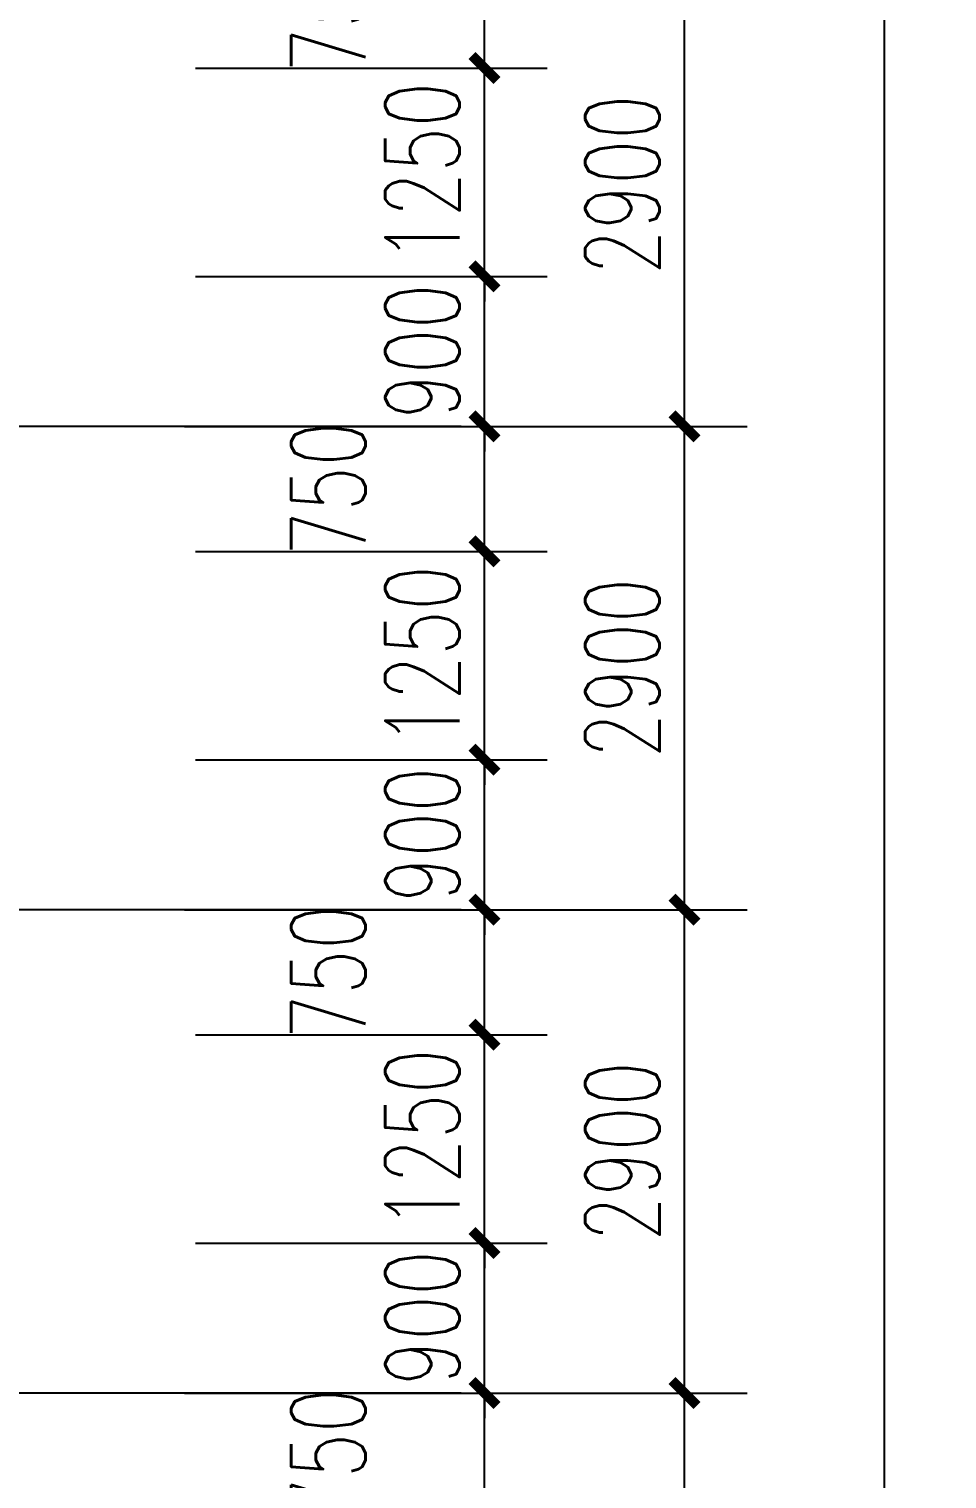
# Model space of a CAD drawing. Header units: millimetres. Extents: x 43 to 235305, y 0 to 139712.
# Drawn here: x 132000 to 137509, y 105975 to 114675 of the extents above; entities that cross this region are included whole.
import ezdxf

# ---------------------------------------------------------------- set-up
doc = ezdxf.new("R2010")
doc.units = ezdxf.units.MM
doc.linetypes.add('DOTE', pattern=[2.42, 2, -0.2, 0.02, -0.2])
for name, color, linetype in [('A-AXIS', 1, 'DOTE'), ('A-DRWD-DIMS', 144, 'Continuous'), ('AXIS', 3, 'Continuous'), ('PUB_DIM', 3, 'Continuous')]:
    doc.layers.add(name, color=color, linetype=linetype)
doc.styles.add('_TCH_DIM_T3', font='SIMPLEX', dxfattribs={"width": 0.705882, "bigfont": 'GBCBIG'})
doc.dimstyles.new('_TCH_ARCH&&150', dxfattribs={"dimtxt": 446.25, "dimasz": 150, "dimexe": 375, "dimexo": 450, "dimgap": 150, "dimtad": 1, "dimdec": 0, "dimzin": 0, "dimdsep": 46, "dimtxsty": '_TCH_DIM_T3', "dimblk": 'ARCHTICK', "dimcen": 0.09, "dimclrt": 7, "dimazin": 2, "dimtfac": 1, "dimtdec": 0, "dimtix": 1, "dimtmove": 2, "dimatfit": 3, "dimfxl": 1, "dimtolj": 1, "dimtzin": 0, "dimarcsym": 0})

# ---------------------------------------------------------------- blocks, each defined once
blk = doc.blocks.new('_ArchTick')
at = {"color": 0, "linetype": 'ByBlock', "const_width": 0.4}
blk.add_lwpolyline([(-0.5, -0.5), (0.5, 0.5)], dxfattribs=at)
blk = doc.blocks.new('*D3949')
at = {"layer": 'AXIS', "color": 0, "lineweight": -2, "transparency": 16777216}
for p, q in [((132934.2, 106491.3), (136309.2, 106491.3)), ((135934.2, 103591.3), (135934.2, 106491.3)), ((132934.2, 103591.3), (136309.2, 103591.3))]:
    blk.add_line(p, q, dxfattribs=at)
at = {"layer": 'Defpoints', "color": 0, "transparency": 16777216}
for p in [(132484.2, 106491.3), (135934.2, 106491.3), (132484.2, 103591.3)]:
    blk.add_point(p, dxfattribs=at)
at = {"layer": 'AXIS', "color": 0, "lineweight": -2, "transparency": 16777216, "xscale": 150, "yscale": 150, "zscale": 150}
for p, rotation in [((135934.2, 106491.3), 90), ((135934.2, 103591.3), 270)]:
    blk.add_blockref('_ArchTick', p, dxfattribs=dict(at, rotation=rotation))
at = {"layer": 'AXIS', "color": 7, "transparency": 16777216, "insert": (135561.1, 105041.3), "char_height": 446.25, "attachment_point": 5, "rotation": 90, "style": '_TCH_DIM_T3'}
blk.add_mtext('\\A1;2900', dxfattribs=at)
blk = doc.blocks.new('*D3950')
at = {"layer": 'AXIS', "color": 0, "lineweight": -2, "transparency": 16777216}
for p, q in [((132934.2, 109391.3), (136309.2, 109391.3)), ((135934.2, 106491.3), (135934.2, 109391.3)), ((132934.2, 106491.3), (136309.2, 106491.3))]:
    blk.add_line(p, q, dxfattribs=at)
at = {"layer": 'Defpoints', "color": 0, "transparency": 16777216}
for p in [(132484.2, 109391.3), (135934.2, 109391.3), (132484.2, 106491.3)]:
    blk.add_point(p, dxfattribs=at)
at = {"layer": 'AXIS', "color": 0, "lineweight": -2, "transparency": 16777216, "xscale": 150, "yscale": 150, "zscale": 150}
for p, rotation in [((135934.2, 109391.3), 90), ((135934.2, 106491.3), 270)]:
    blk.add_blockref('_ArchTick', p, dxfattribs=dict(at, rotation=rotation))
at = {"layer": 'AXIS', "color": 7, "transparency": 16777216, "insert": (135561.1, 107941.3), "char_height": 446.25, "attachment_point": 5, "rotation": 90, "style": '_TCH_DIM_T3'}
blk.add_mtext('\\A1;2900', dxfattribs=at)
blk = doc.blocks.new('*D3951')
at = {"layer": 'AXIS', "color": 0, "lineweight": -2, "transparency": 16777216}
for p, q in [((132934.2, 112291.3), (136309.2, 112291.3)), ((135934.2, 109391.3), (135934.2, 112291.3)), ((132934.2, 109391.3), (136309.2, 109391.3))]:
    blk.add_line(p, q, dxfattribs=at)
at = {"layer": 'Defpoints', "color": 0, "transparency": 16777216}
for p in [(132484.2, 112291.3), (135934.2, 112291.3), (132484.2, 109391.3)]:
    blk.add_point(p, dxfattribs=at)
at = {"layer": 'AXIS', "color": 0, "lineweight": -2, "transparency": 16777216, "xscale": 150, "yscale": 150, "zscale": 150}
for p, rotation in [((135934.2, 112291.3), 90), ((135934.2, 109391.3), 270)]:
    blk.add_blockref('_ArchTick', p, dxfattribs=dict(at, rotation=rotation))
at = {"layer": 'AXIS', "color": 7, "transparency": 16777216, "insert": (135561.1, 110841.3), "char_height": 446.25, "attachment_point": 5, "rotation": 90, "style": '_TCH_DIM_T3'}
blk.add_mtext('\\A1;2900', dxfattribs=at)
blk = doc.blocks.new('*D3952')
at = {"layer": 'AXIS', "color": 0, "lineweight": -2, "transparency": 16777216}
for p, q in [((132934.2, 115191.3), (136309.2, 115191.3)), ((135934.2, 112291.3), (135934.2, 115191.3)), ((132934.2, 112291.3), (136309.2, 112291.3))]:
    blk.add_line(p, q, dxfattribs=at)
at = {"layer": 'Defpoints', "color": 0, "transparency": 16777216}
for p in [(132484.2, 115191.3), (135934.2, 115191.3), (132484.2, 112291.3)]:
    blk.add_point(p, dxfattribs=at)
at = {"layer": 'AXIS', "color": 0, "lineweight": -2, "transparency": 16777216, "xscale": 150, "yscale": 150, "zscale": 150}
for p, rotation in [((135934.2, 115191.3), 90), ((135934.2, 112291.3), 270)]:
    blk.add_blockref('_ArchTick', p, dxfattribs=dict(at, rotation=rotation))
at = {"layer": 'AXIS', "color": 7, "transparency": 16777216, "insert": (135561.1, 113741.3), "char_height": 446.25, "attachment_point": 5, "rotation": 90, "style": '_TCH_DIM_T3'}
blk.add_mtext('\\A1;2900', dxfattribs=at)
blk = doc.blocks.new('*D3961')
at = {"layer": 'Defpoints', "color": 0, "transparency": 16777216}
for p in [(132484.2, 129691.3), (137134.2, 129691.3), (132484.2, 11191.3)]:
    blk.add_point(p, dxfattribs=at)
at = {"layer": 'PUB_DIM', "color": 0, "lineweight": -2, "transparency": 16777216}
for p, q in [((132934.2, 129691.3), (137509.2, 129691.3)), ((137134.2, 11191.3), (137134.2, 129691.3)), ((132934.2, 11191.3), (137509.2, 11191.3))]:
    blk.add_line(p, q, dxfattribs=at)
at = {"layer": 'PUB_DIM', "color": 0, "lineweight": -2, "transparency": 16777216, "xscale": 150, "yscale": 150, "zscale": 150}
for p, rotation in [((137134.2, 129691.3), 90), ((137134.2, 11191.3), 270)]:
    blk.add_blockref('_ArchTick', p, dxfattribs=dict(at, rotation=rotation))
at = {"layer": 'PUB_DIM', "color": 7, "transparency": 16777216, "insert": (136761.1, 70441.3), "char_height": 446.25, "attachment_point": 5, "rotation": 90, "style": '_TCH_DIM_T3'}
blk.add_mtext('\\A1;118500', dxfattribs=at)
blk = doc.blocks.new('*D3689')
at = {"layer": 'A-DRWD-DIMS', "color": 0, "lineweight": -2, "transparency": 16777216}
for p, q in [((132998.3, 106491.3), (135109.2, 106491.3)), ((134734.2, 105741.3), (134734.2, 106491.3)), ((132998.3, 105741.3), (135109.2, 105741.3))]:
    blk.add_line(p, q, dxfattribs=at)
at = {"layer": 'Defpoints', "color": 0, "transparency": 16777216}
for p in [(132548.3, 106491.3), (134734.2, 106491.3), (132548.3, 105741.3)]:
    blk.add_point(p, dxfattribs=at)
at = {"layer": 'A-DRWD-DIMS', "color": 0, "lineweight": -2, "transparency": 16777216, "xscale": 150, "yscale": 150, "zscale": 150}
for p, rotation in [((134734.2, 106491.3), 90), ((134734.2, 105741.3), 270)]:
    blk.add_blockref('_ArchTick', p, dxfattribs=dict(at, rotation=rotation))
at = {"layer": 'A-DRWD-DIMS', "color": 7, "transparency": 16777216, "insert": (133796.7, 106116.3), "char_height": 446.25, "attachment_point": 5, "rotation": 90, "style": '_TCH_DIM_T3'}
blk.add_mtext('\\A1;750', dxfattribs=at)
blk = doc.blocks.new('*D3690')
at = {"layer": 'A-DRWD-DIMS', "color": 0, "lineweight": -2, "transparency": 16777216}
for p, q in [((134734.2, 107391.3), (134734.2, 107541.3)), ((132998.3, 107391.3), (135109.2, 107391.3)), ((134734.2, 106491.3), (134734.2, 107391.3)), ((132998.3, 106491.3), (135109.2, 106491.3)), ((134734.2, 106491.3), (134734.2, 106341.3))]:
    blk.add_line(p, q, dxfattribs=at)
at = {"layer": 'Defpoints', "color": 0, "transparency": 16777216}
for p in [(132548.3, 107391.3), (134734.2, 107391.3), (132548.3, 106491.3)]:
    blk.add_point(p, dxfattribs=at)
at = {"layer": 'A-DRWD-DIMS', "color": 0, "lineweight": -2, "transparency": 16777216, "xscale": 150, "yscale": 150, "zscale": 150}
for p, rotation in [((134734.2, 107391.3), 270), ((134734.2, 106491.3), 90)]:
    blk.add_blockref('_ArchTick', p, dxfattribs=dict(at, rotation=rotation))
at = {"layer": 'A-DRWD-DIMS', "color": 7, "transparency": 16777216, "insert": (134361.1, 106941.3), "char_height": 446.25, "attachment_point": 5, "rotation": 90, "style": '_TCH_DIM_T3'}
blk.add_mtext('\\A1;900', dxfattribs=at)
blk = doc.blocks.new('*D3691')
at = {"layer": 'A-DRWD-DIMS', "color": 0, "lineweight": -2, "transparency": 16777216}
for p, q in [((134734.2, 108641.3), (134734.2, 108791.3)), ((132998.3, 108641.3), (135109.2, 108641.3)), ((134734.2, 107391.3), (134734.2, 108641.3)), ((132998.3, 107391.3), (135109.2, 107391.3)), ((134734.2, 107391.3), (134734.2, 107241.3))]:
    blk.add_line(p, q, dxfattribs=at)
at = {"layer": 'Defpoints', "color": 0, "transparency": 16777216}
for p in [(132548.3, 108641.3), (134734.2, 108641.3), (132548.3, 107391.3)]:
    blk.add_point(p, dxfattribs=at)
at = {"layer": 'A-DRWD-DIMS', "color": 0, "lineweight": -2, "transparency": 16777216, "xscale": 150, "yscale": 150, "zscale": 150}
for p, rotation in [((134734.2, 108641.3), 270), ((134734.2, 107391.3), 90)]:
    blk.add_blockref('_ArchTick', p, dxfattribs=dict(at, rotation=rotation))
at = {"layer": 'A-DRWD-DIMS', "color": 7, "transparency": 16777216, "insert": (134361.1, 108016.3), "char_height": 446.25, "attachment_point": 5, "rotation": 90, "style": '_TCH_DIM_T3'}
blk.add_mtext('\\A1;1250', dxfattribs=at)
blk = doc.blocks.new('*D3692')
at = {"layer": 'A-DRWD-DIMS', "color": 0, "lineweight": -2, "transparency": 16777216}
for p, q in [((132998.3, 109391.3), (135109.2, 109391.3)), ((134734.2, 108641.3), (134734.2, 109391.3)), ((132998.3, 108641.3), (135109.2, 108641.3))]:
    blk.add_line(p, q, dxfattribs=at)
at = {"layer": 'Defpoints', "color": 0, "transparency": 16777216}
for p in [(132548.3, 109391.3), (134734.2, 109391.3), (132548.3, 108641.3)]:
    blk.add_point(p, dxfattribs=at)
at = {"layer": 'A-DRWD-DIMS', "color": 0, "lineweight": -2, "transparency": 16777216, "xscale": 150, "yscale": 150, "zscale": 150}
for p, rotation in [((134734.2, 109391.3), 90), ((134734.2, 108641.3), 270)]:
    blk.add_blockref('_ArchTick', p, dxfattribs=dict(at, rotation=rotation))
at = {"layer": 'A-DRWD-DIMS', "color": 7, "transparency": 16777216, "insert": (133796.7, 109016.3), "char_height": 446.25, "attachment_point": 5, "rotation": 90, "style": '_TCH_DIM_T3'}
blk.add_mtext('\\A1;750', dxfattribs=at)
blk = doc.blocks.new('*D3693')
at = {"layer": 'A-DRWD-DIMS', "color": 0, "lineweight": -2, "transparency": 16777216}
for p, q in [((134734.2, 110291.3), (134734.2, 110441.3)), ((132998.3, 110291.3), (135109.2, 110291.3)), ((134734.2, 109391.3), (134734.2, 110291.3)), ((132998.3, 109391.3), (135109.2, 109391.3)), ((134734.2, 109391.3), (134734.2, 109241.3))]:
    blk.add_line(p, q, dxfattribs=at)
at = {"layer": 'Defpoints', "color": 0, "transparency": 16777216}
for p in [(132548.3, 110291.3), (134734.2, 110291.3), (132548.3, 109391.3)]:
    blk.add_point(p, dxfattribs=at)
at = {"layer": 'A-DRWD-DIMS', "color": 0, "lineweight": -2, "transparency": 16777216, "xscale": 150, "yscale": 150, "zscale": 150}
for p, rotation in [((134734.2, 110291.3), 270), ((134734.2, 109391.3), 90)]:
    blk.add_blockref('_ArchTick', p, dxfattribs=dict(at, rotation=rotation))
at = {"layer": 'A-DRWD-DIMS', "color": 7, "transparency": 16777216, "insert": (134361.1, 109841.3), "char_height": 446.25, "attachment_point": 5, "rotation": 90, "style": '_TCH_DIM_T3'}
blk.add_mtext('\\A1;900', dxfattribs=at)
blk = doc.blocks.new('*D3694')
at = {"layer": 'A-DRWD-DIMS', "color": 0, "lineweight": -2, "transparency": 16777216}
for p, q in [((134734.2, 111541.3), (134734.2, 111691.3)), ((132998.3, 111541.3), (135109.2, 111541.3)), ((134734.2, 110291.3), (134734.2, 111541.3)), ((132998.3, 110291.3), (135109.2, 110291.3)), ((134734.2, 110291.3), (134734.2, 110141.3))]:
    blk.add_line(p, q, dxfattribs=at)
at = {"layer": 'Defpoints', "color": 0, "transparency": 16777216}
for p in [(132548.3, 111541.3), (134734.2, 111541.3), (132548.3, 110291.3)]:
    blk.add_point(p, dxfattribs=at)
at = {"layer": 'A-DRWD-DIMS', "color": 0, "lineweight": -2, "transparency": 16777216, "xscale": 150, "yscale": 150, "zscale": 150}
for p, rotation in [((134734.2, 111541.3), 270), ((134734.2, 110291.3), 90)]:
    blk.add_blockref('_ArchTick', p, dxfattribs=dict(at, rotation=rotation))
at = {"layer": 'A-DRWD-DIMS', "color": 7, "transparency": 16777216, "insert": (134361.1, 110916.3), "char_height": 446.25, "attachment_point": 5, "rotation": 90, "style": '_TCH_DIM_T3'}
blk.add_mtext('\\A1;1250', dxfattribs=at)
blk = doc.blocks.new('*D3695')
at = {"layer": 'A-DRWD-DIMS', "color": 0, "lineweight": -2, "transparency": 16777216}
for p, q in [((132998.3, 112291.3), (135109.2, 112291.3)), ((134734.2, 111541.3), (134734.2, 112291.3)), ((132998.3, 111541.3), (135109.2, 111541.3))]:
    blk.add_line(p, q, dxfattribs=at)
at = {"layer": 'Defpoints', "color": 0, "transparency": 16777216}
for p in [(132548.3, 112291.3), (134734.2, 112291.3), (132548.3, 111541.3)]:
    blk.add_point(p, dxfattribs=at)
at = {"layer": 'A-DRWD-DIMS', "color": 0, "lineweight": -2, "transparency": 16777216, "xscale": 150, "yscale": 150, "zscale": 150}
for p, rotation in [((134734.2, 112291.3), 90), ((134734.2, 111541.3), 270)]:
    blk.add_blockref('_ArchTick', p, dxfattribs=dict(at, rotation=rotation))
at = {"layer": 'A-DRWD-DIMS', "color": 7, "transparency": 16777216, "insert": (133796.7, 111916.3), "char_height": 446.25, "attachment_point": 5, "rotation": 90, "style": '_TCH_DIM_T3'}
blk.add_mtext('\\A1;750', dxfattribs=at)
blk = doc.blocks.new('*D3696')
at = {"layer": 'A-DRWD-DIMS', "color": 0, "lineweight": -2, "transparency": 16777216}
for p, q in [((134734.2, 113191.3), (134734.2, 113341.3)), ((132998.3, 113191.3), (135109.2, 113191.3)), ((134734.2, 112291.3), (134734.2, 113191.3)), ((132998.3, 112291.3), (135109.2, 112291.3)), ((134734.2, 112291.3), (134734.2, 112141.3))]:
    blk.add_line(p, q, dxfattribs=at)
at = {"layer": 'Defpoints', "color": 0, "transparency": 16777216}
for p in [(132548.3, 113191.3), (134734.2, 113191.3), (132548.3, 112291.3)]:
    blk.add_point(p, dxfattribs=at)
at = {"layer": 'A-DRWD-DIMS', "color": 0, "lineweight": -2, "transparency": 16777216, "xscale": 150, "yscale": 150, "zscale": 150}
for p, rotation in [((134734.2, 113191.3), 270), ((134734.2, 112291.3), 90)]:
    blk.add_blockref('_ArchTick', p, dxfattribs=dict(at, rotation=rotation))
at = {"layer": 'A-DRWD-DIMS', "color": 7, "transparency": 16777216, "insert": (134361.1, 112741.3), "char_height": 446.25, "attachment_point": 5, "rotation": 90, "style": '_TCH_DIM_T3'}
blk.add_mtext('\\A1;900', dxfattribs=at)
blk = doc.blocks.new('*D3697')
at = {"layer": 'A-DRWD-DIMS', "color": 0, "lineweight": -2, "transparency": 16777216}
for p, q in [((134734.2, 114441.3), (134734.2, 114591.3)), ((132998.3, 114441.3), (135109.2, 114441.3)), ((134734.2, 113191.3), (134734.2, 114441.3)), ((132998.3, 113191.3), (135109.2, 113191.3)), ((134734.2, 113191.3), (134734.2, 113041.3))]:
    blk.add_line(p, q, dxfattribs=at)
at = {"layer": 'Defpoints', "color": 0, "transparency": 16777216}
for p in [(132548.3, 114441.3), (134734.2, 114441.3), (132548.3, 113191.3)]:
    blk.add_point(p, dxfattribs=at)
at = {"layer": 'A-DRWD-DIMS', "color": 0, "lineweight": -2, "transparency": 16777216, "xscale": 150, "yscale": 150, "zscale": 150}
for p, rotation in [((134734.2, 114441.3), 270), ((134734.2, 113191.3), 90)]:
    blk.add_blockref('_ArchTick', p, dxfattribs=dict(at, rotation=rotation))
at = {"layer": 'A-DRWD-DIMS', "color": 7, "transparency": 16777216, "insert": (134361.1, 113816.3), "char_height": 446.25, "attachment_point": 5, "rotation": 90, "style": '_TCH_DIM_T3'}
blk.add_mtext('\\A1;1250', dxfattribs=at)
blk = doc.blocks.new('*D3698')
at = {"layer": 'A-DRWD-DIMS', "color": 0, "lineweight": -2, "transparency": 16777216}
for p, q in [((132998.3, 115191.3), (135109.2, 115191.3)), ((134734.2, 114441.3), (134734.2, 115191.3)), ((132998.3, 114441.3), (135109.2, 114441.3))]:
    blk.add_line(p, q, dxfattribs=at)
at = {"layer": 'Defpoints', "color": 0, "transparency": 16777216}
for p in [(132548.3, 115191.3), (134734.2, 115191.3), (132548.3, 114441.3)]:
    blk.add_point(p, dxfattribs=at)
at = {"layer": 'A-DRWD-DIMS', "color": 0, "lineweight": -2, "transparency": 16777216, "xscale": 150, "yscale": 150, "zscale": 150}
for p, rotation in [((134734.2, 115191.3), 90), ((134734.2, 114441.3), 270)]:
    blk.add_blockref('_ArchTick', p, dxfattribs=dict(at, rotation=rotation))
at = {"layer": 'A-DRWD-DIMS', "color": 7, "transparency": 16777216, "insert": (133796.7, 114816.3), "char_height": 446.25, "attachment_point": 5, "rotation": 90, "style": '_TCH_DIM_T3'}
blk.add_mtext('\\A1;750', dxfattribs=at)

msp = doc.modelspace()

# ---------------------------------------------------------------- linework, layer by layer
at = {"layer": 'A-AXIS'}
for p, q in [((134593.1, 112291.3), (99475.8, 112291.3)), ((134593.1, 109391.3), (99475.8, 109391.3)), ((134593.1, 106491.3), (99475.8, 106491.3))]:
    msp.add_line(p, q, dxfattribs=at)

# ---------------------------------------------------------------- dimensions: what is measured, and where the dimension line sits
at = {"layer": 'A-DRWD-DIMS'}
for base, p1, p2, picture, middle in [((134734.2, 115191.3), (132548.3, 114441.3), (132548.3, 115191.3), '*D3698', (133796.7, 114816.3)), ((134734.2, 112291.3), (132548.3, 111541.3), (132548.3, 112291.3), '*D3695', (133796.7, 111916.3)), ((134734.2, 109391.3), (132548.3, 108641.3), (132548.3, 109391.3), '*D3692', (133796.7, 109016.3)), ((134734.2, 106491.3), (132548.3, 105741.3), (132548.3, 106491.3), '*D3689', (133796.7, 106116.3))]:
    dim = msp.add_linear_dim(base=base, p1=p1, p2=p2, angle=90, dimstyle='_TCH_ARCH&&150', dxfattribs=at)
    dim.commit()
    dim.dimension.update_dxf_attribs({"geometry": picture, "text_midpoint": middle, "dimtype": 161})
for p1, p2, picture, middle in [((132548.3, 113191.3), (132548.3, 114441.3), '*D3697', (134361.1, 113816.3)), ((132548.3, 112291.3), (132548.3, 113191.3), '*D3696', (134361.1, 112741.3)), ((132548.3, 110291.3), (132548.3, 111541.3), '*D3694', (134361.1, 110916.3)), ((132548.3, 109391.3), (132548.3, 110291.3), '*D3693', (134361.1, 109841.3)), ((132548.3, 107391.3), (132548.3, 108641.3), '*D3691', (134361.1, 108016.3)), ((132548.3, 106491.3), (132548.3, 107391.3), '*D3690', (134361.1, 106941.3))]:
    dim = msp.add_aligned_dim(p1=p1, p2=p2, distance=-2186, dimstyle='_TCH_ARCH&&150', dxfattribs=at)
    dim.commit()
    dim.dimension.update_dxf_attribs({"geometry": picture, "text_midpoint": middle})
at = {"layer": 'AXIS'}
for p1, p2, picture, middle in [((132484.2, 112291.3), (132484.2, 115191.3), '*D3952', (135561.1, 113741.3)), ((132484.2, 109391.3), (132484.2, 112291.3), '*D3951', (135561.1, 110841.3)), ((132484.2, 106491.3), (132484.2, 109391.3), '*D3950', (135561.1, 107941.3)), ((132484.2, 103591.3), (132484.2, 106491.3), '*D3949', (135561.1, 105041.3))]:
    dim = msp.add_aligned_dim(p1=p1, p2=p2, distance=-3450, dimstyle='_TCH_ARCH&&150', dxfattribs=at)
    dim.commit()
    dim.dimension.update_dxf_attribs({"geometry": picture, "text_midpoint": middle})
at = {"layer": 'PUB_DIM'}
dim = msp.add_aligned_dim(p1=(132484.2, 11191.3), p2=(132484.2, 129691.3), distance=-4650, dimstyle='_TCH_ARCH&&150', dxfattribs=at)
dim.commit()
dim.dimension.update_dxf_attribs({"geometry": '*D3961', "text_midpoint": (136761.1, 70441.3)})

doc.saveas('drawing.dxf')
